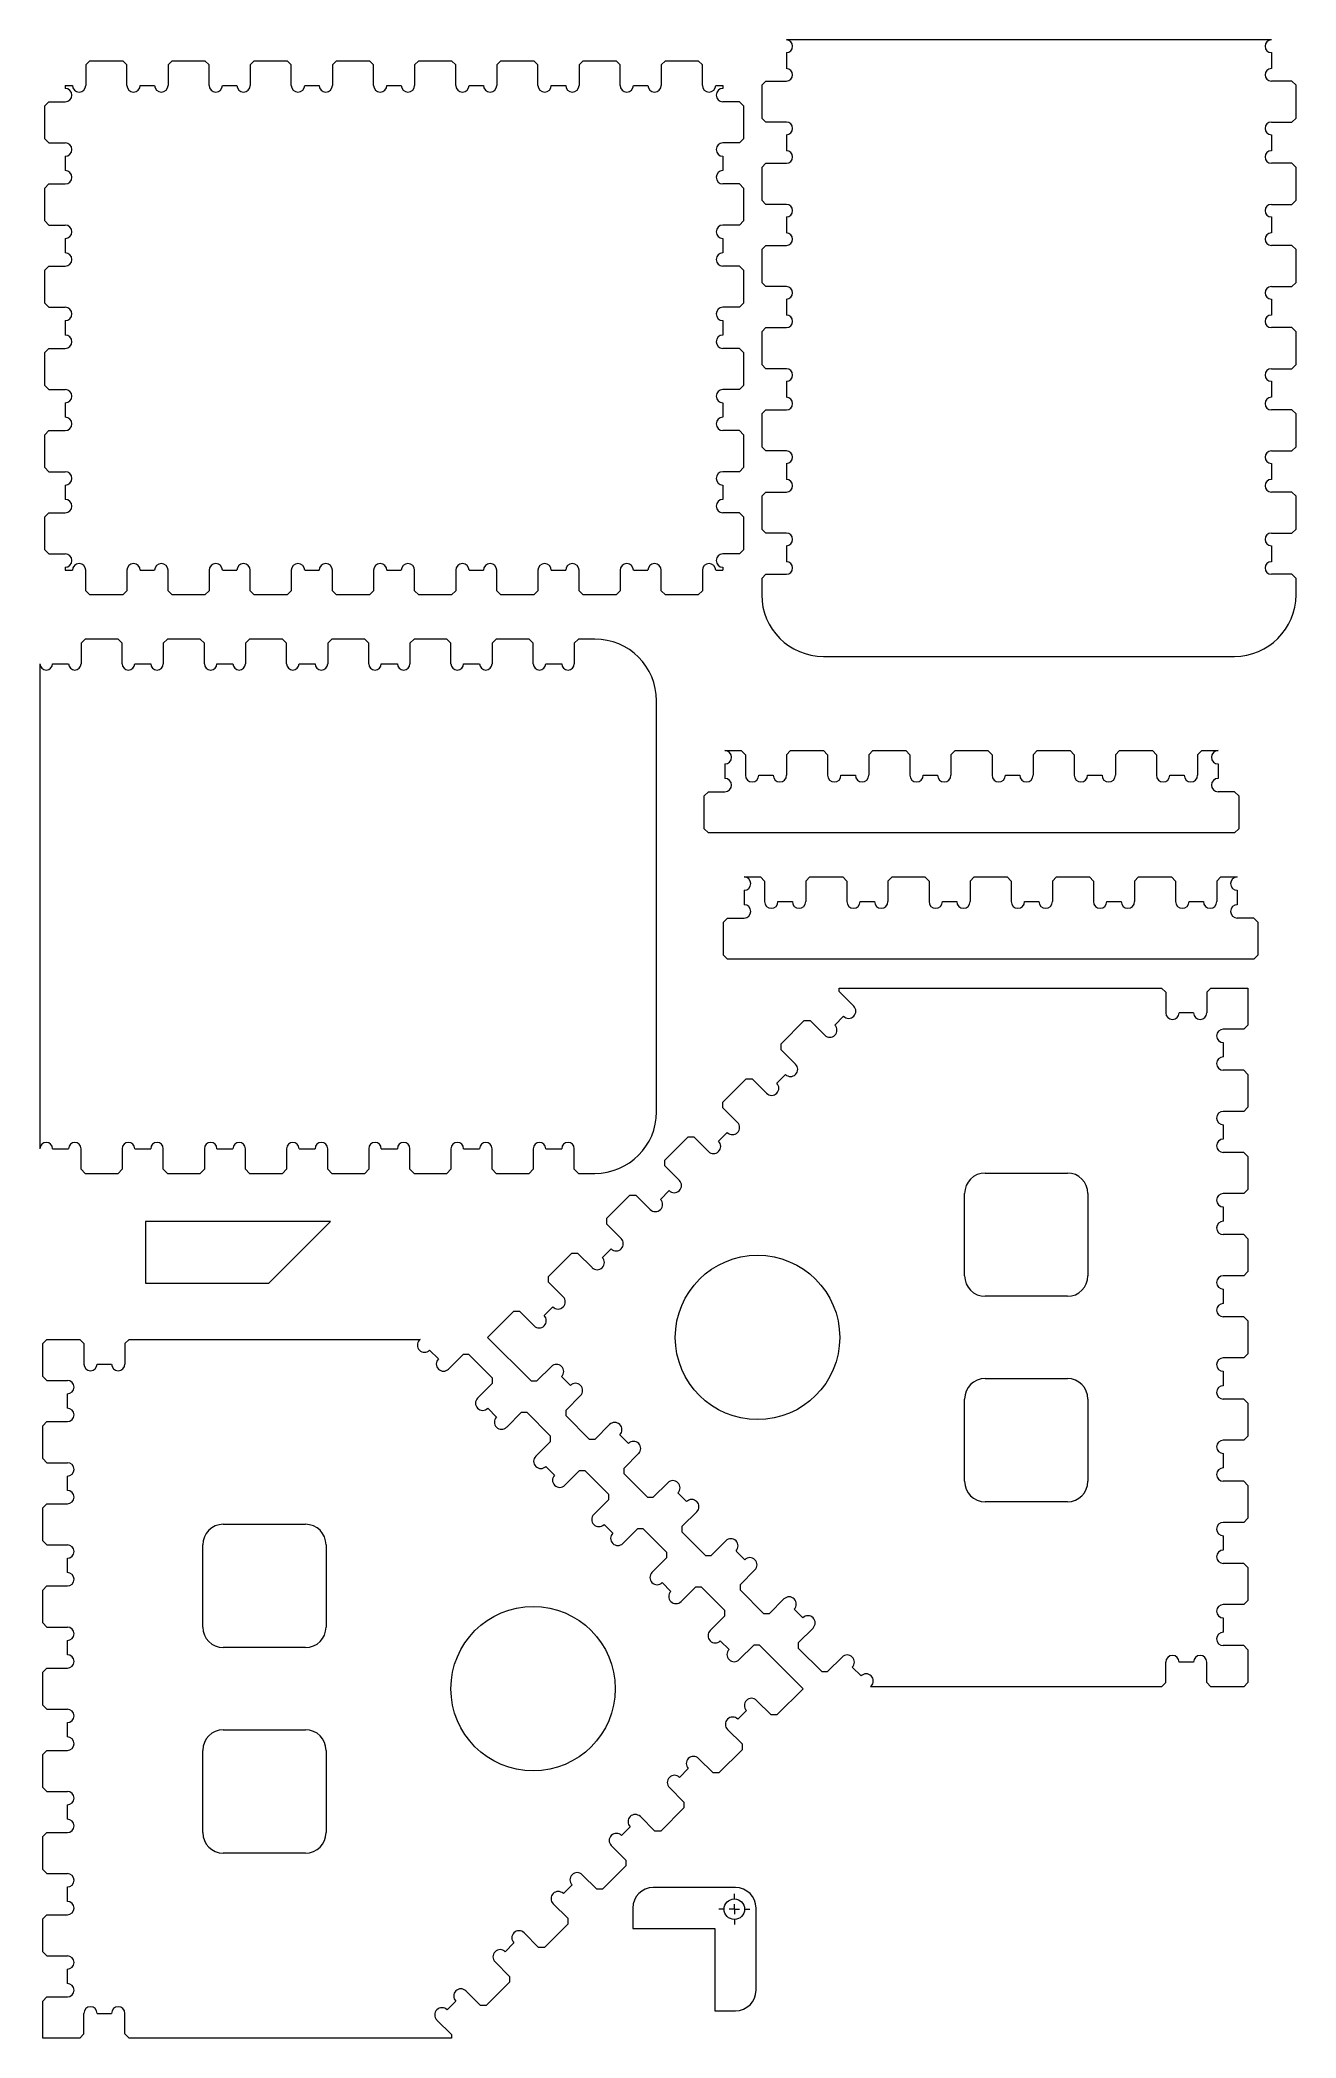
# Model space of a CAD drawing. Header units: millimetres. Extents: x 12 to 623, y 7 to 979.
import ezdxf

# ---------------------------------------------------------------- set-up
doc = ezdxf.new("R2010")
doc.units = ezdxf.units.MM

# ---------------------------------------------------------------- blocks, each defined once
blk = doc.blocks.new('SW_CENTERMARKSYMBOL_0')
at = {"color": 0, "linetype": 'Continuous', "lineweight": 0}
for p, q in [((-5, 0), (-7.5, 0)), ((0, 0), (-2.5, 0)), ((0, 5), (0, 7.5)), ((0, 0), (0, 2.5)), ((0, 0), (0, -2.5)), ((0, 0), (2.5, 0)), ((5, 0), (7.5, 0)), ((0, -5), (0, -7.5))]:
    blk.add_line(p, q, dxfattribs=at)

msp = doc.modelspace()

# ---------------------------------------------------------------- linework, layer by layer
at = {"color": 7, "linetype": 'Continuous', "lineweight": 15}
for p, q in [((610.99, 979.04), (374.99, 979.04)), ((374.99, 972.94), (374.99, 965.14)), ((610.99, 972.94), (610.99, 965.14)), ((34.12, 966.95), (36.12, 968.95)), ((34.12, 966.95), (34.12, 956.95)), ((36.12, 968.95), (52.12, 968.95)), ((52.12, 968.95), (54.12, 966.95)), ((54.12, 956.95), (54.12, 966.95)), ((74.12, 966.95), (76.12, 968.95)), ((74.12, 966.95), (74.12, 956.95)), ((76.12, 968.95), (92.12, 968.95)), ((92.12, 968.95), (94.12, 966.95)), ((94.12, 956.95), (94.12, 966.95)), ((114.12, 966.95), (116.12, 968.95)), ((114.12, 966.95), (114.12, 956.95)), ((116.12, 968.95), (132.12, 968.95)), ((132.12, 968.95), (134.12, 966.95)), ((134.12, 956.95), (134.12, 966.95)), ((154.12, 966.95), (156.12, 968.95)), ((154.12, 966.95), (154.12, 956.95)), ((156.12, 968.95), (172.12, 968.95)), ((172.12, 968.95), (174.12, 966.95)), ((174.12, 956.95), (174.12, 966.95)), ((194.12, 966.95), (196.12, 968.95)), ((194.12, 966.95), (194.12, 956.95)), ((196.12, 968.95), (212.12, 968.95)), ((212.12, 968.95), (214.12, 966.95)), ((214.12, 956.95), (214.12, 966.95)), ((234.12, 966.95), (236.12, 968.95)), ((234.12, 966.95), (234.12, 956.95)), ((236.12, 968.95), (252.12, 968.95)), ((252.12, 968.95), (254.12, 966.95)), ((254.12, 956.95), (254.12, 966.95)), ((274.12, 966.95), (276.12, 968.95)), ((274.12, 966.95), (274.12, 956.95)), ((276.12, 968.95), (292.12, 968.95)), ((292.12, 968.95), (294.12, 966.95)), ((294.12, 956.95), (294.12, 966.95)), ((314.12, 966.95), (316.12, 968.95)), ((314.12, 966.95), (314.12, 956.95)), ((316.12, 968.95), (332.12, 968.95)), ((332.12, 968.95), (334.12, 966.95)), ((334.12, 956.95), (334.12, 966.95)), ((24.12, 956.95), (24.12, 955.45)), ((24.12, 956.95), (27.62, 956.95)), ((60.62, 956.95), (67.62, 956.95)), ((100.62, 956.95), (107.62, 956.95)), ((140.62, 956.95), (147.62, 956.95)), ((180.62, 956.95), (187.62, 956.95)), ((220.62, 956.95), (227.62, 956.95)), ((260.62, 956.95), (267.62, 956.95)), ((300.62, 956.95), (307.62, 956.95)), ((340.62, 956.95), (344.12, 956.95)), ((344.12, 956.95), (344.12, 955.45)), ((362.99, 957.04), (364.99, 959.04)), ((362.99, 957.04), (362.99, 941.04)), ((364.99, 959.04), (374.99, 959.04)), ((620.99, 959.04), (610.99, 959.04)), ((622.99, 957.04), (620.99, 959.04)), ((622.99, 941.04), (622.99, 957.04)), ((16.12, 948.95), (14.12, 946.95)), ((14.12, 930.95), (14.12, 946.95)), ((16.12, 948.95), (24.12, 948.95)), ((352.12, 948.95), (344.12, 948.95)), ((352.12, 948.95), (354.12, 946.95)), ((354.12, 946.95), (354.12, 930.95)), ((362.99, 941.04), (364.99, 939.04)), ((374.99, 939.04), (364.99, 939.04)), ((610.99, 939.04), (620.99, 939.04)), ((622.99, 941.04), (620.99, 939.04)), ((14.12, 930.95), (16.12, 928.95)), ((16.12, 928.95), (24.12, 928.95)), ((352.12, 928.95), (344.12, 928.95)), ((354.12, 930.95), (352.12, 928.95)), ((374.99, 932.94), (374.99, 925.14)), ((610.99, 932.94), (610.99, 925.14)), ((24.12, 922.45), (24.12, 915.45)), ((344.12, 922.45), (344.12, 915.45)), ((362.99, 917.04), (364.99, 919.04)), ((362.99, 917.04), (362.99, 901.04)), ((364.99, 919.04), (374.99, 919.04)), ((620.99, 919.04), (610.99, 919.04)), ((622.99, 917.04), (620.99, 919.04)), ((622.99, 901.04), (622.99, 917.04)), ((16.12, 908.95), (14.12, 906.95)), ((14.12, 890.95), (14.12, 906.95)), ((16.12, 908.95), (24.12, 908.95)), ((352.12, 908.95), (344.12, 908.95)), ((352.12, 908.95), (354.12, 906.95)), ((354.12, 906.95), (354.12, 890.95)), ((362.99, 901.04), (364.99, 899.04)), ((374.99, 899.04), (364.99, 899.04)), ((610.99, 899.04), (620.99, 899.04)), ((622.99, 901.04), (620.99, 899.04)), ((14.12, 890.95), (16.12, 888.95)), ((16.12, 888.95), (24.12, 888.95)), ((352.12, 888.95), (344.12, 888.95)), ((354.12, 890.95), (352.12, 888.95)), ((374.99, 892.94), (374.99, 885.14)), ((610.99, 892.94), (610.99, 885.14)), ((24.12, 882.45), (24.12, 875.45)), ((344.12, 882.45), (344.12, 875.45)), ((362.99, 877.04), (364.99, 879.04)), ((362.99, 877.04), (362.99, 861.04)), ((364.99, 879.04), (374.99, 879.04)), ((620.99, 879.04), (610.99, 879.04)), ((622.99, 877.04), (620.99, 879.04)), ((622.99, 861.04), (622.99, 877.04)), ((16.12, 868.95), (14.12, 866.95)), ((14.12, 850.95), (14.12, 866.95)), ((16.12, 868.95), (24.12, 868.95)), ((352.12, 868.95), (344.12, 868.95)), ((352.12, 868.95), (354.12, 866.95)), ((354.12, 866.95), (354.12, 850.95)), ((362.99, 861.04), (364.99, 859.04)), ((374.99, 859.04), (364.99, 859.04)), ((610.99, 859.04), (620.99, 859.04)), ((622.99, 861.04), (620.99, 859.04)), ((14.12, 850.95), (16.12, 848.95)), ((16.12, 848.95), (24.12, 848.95)), ((352.12, 848.95), (344.12, 848.95)), ((354.12, 850.95), (352.12, 848.95)), ((374.99, 852.94), (374.99, 845.14)), ((610.99, 852.94), (610.99, 845.14)), ((24.12, 842.45), (24.12, 835.45)), ((344.12, 842.45), (344.12, 835.45)), ((362.99, 837.04), (364.99, 839.04)), ((362.99, 837.04), (362.99, 821.04)), ((364.99, 839.04), (374.99, 839.04)), ((620.99, 839.04), (610.99, 839.04)), ((622.99, 837.04), (620.99, 839.04)), ((622.99, 821.04), (622.99, 837.04)), ((16.12, 828.95), (14.12, 826.95)), ((14.12, 810.95), (14.12, 826.95)), ((16.12, 828.95), (24.12, 828.95)), ((352.12, 828.95), (344.12, 828.95)), ((352.12, 828.95), (354.12, 826.95)), ((354.12, 826.95), (354.12, 810.95)), ((362.99, 821.04), (364.99, 819.04)), ((374.99, 819.04), (364.99, 819.04)), ((610.99, 819.04), (620.99, 819.04)), ((622.99, 821.04), (620.99, 819.04)), ((14.12, 810.95), (16.12, 808.95)), ((16.12, 808.95), (24.12, 808.95)), ((352.12, 808.95), (344.12, 808.95)), ((354.12, 810.95), (352.12, 808.95)), ((374.99, 812.94), (374.99, 805.14)), ((610.99, 812.94), (610.99, 805.14)), ((24.12, 802.45), (24.12, 795.45)), ((344.12, 802.45), (344.12, 795.45)), ((362.99, 797.04), (364.99, 799.04)), ((364.99, 799.04), (374.99, 799.04)), ((620.99, 799.04), (610.99, 799.04)), ((622.99, 797.04), (620.99, 799.04)), ((16.12, 788.95), (14.12, 786.95)), ((16.12, 788.95), (24.12, 788.95)), ((352.12, 788.95), (344.12, 788.95)), ((352.12, 788.95), (354.12, 786.95)), ((362.99, 797.04), (362.99, 781.04)), ((622.99, 781.04), (622.99, 797.04)), ((14.12, 770.95), (14.12, 786.95)), ((354.12, 786.95), (354.12, 770.95)), ((362.99, 781.04), (364.99, 779.04)), ((374.99, 779.04), (364.99, 779.04)), ((610.99, 779.04), (620.99, 779.04)), ((622.99, 781.04), (620.99, 779.04)), ((14.12, 770.95), (16.12, 768.95)), ((16.12, 768.95), (24.12, 768.95)), ((352.12, 768.95), (344.12, 768.95)), ((354.12, 770.95), (352.12, 768.95)), ((374.99, 772.94), (374.99, 765.14)), ((610.99, 772.94), (610.99, 765.14)), ((24.12, 762.45), (24.12, 755.45)), ((344.12, 762.45), (344.12, 755.45)), ((362.99, 757.04), (364.99, 759.04)), ((364.99, 759.04), (374.99, 759.04)), ((620.99, 759.04), (610.99, 759.04)), ((622.99, 757.04), (620.99, 759.04)), ((16.12, 748.95), (14.12, 746.95)), ((16.12, 748.95), (24.12, 748.95)), ((352.12, 748.95), (344.12, 748.95)), ((352.12, 748.95), (354.12, 746.95)), ((362.99, 757.04), (362.99, 741.04)), ((622.99, 741.04), (622.99, 757.04)), ((14.12, 730.95), (14.12, 746.95)), ((354.12, 746.95), (354.12, 730.95)), ((362.99, 741.04), (364.99, 739.04)), ((374.99, 739.04), (364.99, 739.04)), ((610.99, 739.04), (620.99, 739.04)), ((622.99, 741.04), (620.99, 739.04)), ((14.12, 730.95), (16.12, 728.95)), ((354.12, 730.95), (352.12, 728.95)), ((374.99, 732.94), (374.99, 725.14)), ((610.99, 732.94), (610.99, 725.14)), ((16.12, 728.95), (24.12, 728.95)), ((24.12, 722.45), (24.12, 720.95)), ((24.12, 720.95), (27.62, 720.95)), ((34.12, 710.95), (34.12, 720.95)), ((54.12, 720.95), (54.12, 710.95)), ((60.62, 720.95), (67.62, 720.95)), ((74.12, 710.95), (74.12, 720.95)), ((94.12, 720.95), (94.12, 710.95)), ((100.62, 720.95), (107.62, 720.95)), ((114.12, 710.95), (114.12, 720.95)), ((134.12, 720.95), (134.12, 710.95)), ((140.62, 720.95), (147.62, 720.95)), ((154.12, 710.95), (154.12, 720.95)), ((174.12, 720.95), (174.12, 710.95)), ((180.62, 720.95), (187.62, 720.95)), ((194.12, 710.95), (194.12, 720.95)), ((214.12, 720.95), (214.12, 710.95)), ((220.62, 720.95), (227.62, 720.95)), ((234.12, 710.95), (234.12, 720.95)), ((254.12, 720.95), (254.12, 710.95)), ((260.62, 720.95), (267.62, 720.95)), ((274.12, 710.95), (274.12, 720.95)), ((294.12, 720.95), (294.12, 710.95)), ((300.62, 720.95), (307.62, 720.95)), ((314.12, 710.95), (314.12, 720.95)), ((334.12, 720.95), (334.12, 710.95)), ((340.62, 720.95), (344.12, 720.95)), ((352.12, 728.95), (344.12, 728.95)), ((344.12, 722.45), (344.12, 720.95)), ((34.12, 710.95), (36.12, 708.95)), ((52.12, 708.95), (54.12, 710.95)), ((74.12, 710.95), (76.12, 708.95)), ((92.12, 708.95), (94.12, 710.95)), ((114.12, 710.95), (116.12, 708.95)), ((132.12, 708.95), (134.12, 710.95)), ((154.12, 710.95), (156.12, 708.95)), ((172.12, 708.95), (174.12, 710.95)), ((194.12, 710.95), (196.12, 708.95)), ((212.12, 708.95), (214.12, 710.95)), ((234.12, 710.95), (236.12, 708.95)), ((252.12, 708.95), (254.12, 710.95)), ((274.12, 710.95), (276.12, 708.95)), ((292.12, 708.95), (294.12, 710.95)), ((314.12, 710.95), (316.12, 708.95)), ((332.12, 708.95), (334.12, 710.95)), ((362.99, 717.04), (364.99, 719.04)), ((362.99, 717.04), (362.99, 709.04)), ((364.99, 719.04), (374.99, 719.04)), ((620.99, 719.04), (610.99, 719.04)), ((622.99, 717.04), (620.99, 719.04)), ((622.99, 709.04), (622.99, 717.04)), ((52.12, 708.95), (36.12, 708.95)), ((92.12, 708.95), (76.12, 708.95)), ((132.12, 708.95), (116.12, 708.95)), ((172.12, 708.95), (156.12, 708.95)), ((212.12, 708.95), (196.12, 708.95)), ((252.12, 708.95), (236.12, 708.95)), ((292.12, 708.95), (276.12, 708.95)), ((332.12, 708.95), (316.12, 708.95)), ((33.82, 687.46), (31.82, 685.46)), ((31.82, 685.46), (31.82, 675.46)), ((49.82, 687.46), (33.82, 687.46)), ((49.82, 687.46), (51.82, 685.46)), ((51.82, 675.46), (51.82, 685.46)), ((73.82, 687.46), (71.82, 685.46)), ((71.82, 685.46), (71.82, 675.46)), ((89.82, 687.46), (73.82, 687.46)), ((89.82, 687.46), (91.82, 685.46)), ((91.82, 675.46), (91.82, 685.46)), ((113.82, 687.46), (111.82, 685.46)), ((111.82, 685.46), (111.82, 675.46)), ((129.82, 687.46), (113.82, 687.46)), ((129.82, 687.46), (131.82, 685.46)), ((131.82, 675.46), (131.82, 685.46)), ((153.82, 687.46), (151.82, 685.46)), ((151.82, 685.46), (151.82, 675.46)), ((169.82, 687.46), (153.82, 687.46)), ((169.82, 687.46), (171.82, 685.46)), ((171.82, 675.46), (171.82, 685.46)), ((193.82, 687.46), (191.82, 685.46)), ((191.82, 685.46), (191.82, 675.46)), ((209.82, 687.46), (193.82, 687.46)), ((209.82, 687.46), (211.82, 685.46)), ((211.82, 675.46), (211.82, 685.46)), ((233.82, 687.46), (231.82, 685.46)), ((231.82, 685.46), (231.82, 675.46)), ((249.82, 687.46), (233.82, 687.46)), ((249.82, 687.46), (251.82, 685.46)), ((251.82, 675.46), (251.82, 685.46)), ((273.82, 687.46), (271.82, 685.46)), ((271.82, 685.46), (271.82, 675.46)), ((281.82, 687.46), (273.82, 687.46)), ((11.82, 675.46), (11.82, 439.46)), ((17.92, 675.46), (25.72, 675.46)), ((57.92, 675.46), (65.72, 675.46)), ((97.92, 675.46), (105.72, 675.46)), ((137.92, 675.46), (145.72, 675.46)), ((177.92, 675.46), (185.72, 675.46)), ((217.92, 675.46), (225.72, 675.46)), ((257.92, 675.46), (265.72, 675.46)), ((392.99, 679.04), (592.99, 679.04)), ((311.82, 457.46), (311.82, 657.46)), ((345.08, 633.19), (353.08, 633.19)), ((353.08, 633.19), (355.08, 631.19)), ((375.08, 631.19), (377.08, 633.19)), ((377.08, 633.19), (393.08, 633.19)), ((393.08, 633.19), (395.08, 631.19)), ((415.08, 631.19), (417.08, 633.19)), ((417.08, 633.19), (433.08, 633.19)), ((433.08, 633.19), (435.08, 631.19)), ((455.08, 631.19), (457.08, 633.19)), ((457.08, 633.19), (473.08, 633.19)), ((473.08, 633.19), (475.08, 631.19)), ((495.08, 631.19), (497.08, 633.19)), ((497.08, 633.19), (513.08, 633.19)), ((513.08, 633.19), (515.08, 631.19)), ((535.08, 631.19), (537.08, 633.19)), ((537.08, 633.19), (553.08, 633.19)), ((553.08, 633.19), (555.08, 631.19)), ((575.08, 631.19), (577.08, 633.19)), ((577.08, 633.19), (585.08, 633.19)), ((345.08, 626.69), (345.08, 619.69)), ((355.08, 631.19), (355.08, 621.19)), ((375.08, 631.19), (375.08, 621.19)), ((395.08, 631.19), (395.08, 621.19)), ((415.08, 631.19), (415.08, 621.19)), ((435.08, 631.19), (435.08, 621.19)), ((455.08, 631.19), (455.08, 621.19)), ((475.08, 631.19), (475.08, 621.19)), ((495.08, 631.19), (495.08, 621.19)), ((515.08, 631.19), (515.08, 621.19)), ((535.08, 631.19), (535.08, 621.19)), ((555.08, 631.19), (555.08, 621.19)), ((575.08, 631.19), (575.08, 621.19)), ((585.08, 626.69), (585.08, 619.69)), ((337.08, 613.19), (335.08, 611.19)), ((337.08, 613.19), (345.08, 613.19)), ((361.58, 621.19), (368.58, 621.19)), ((401.58, 621.19), (408.58, 621.19)), ((441.58, 621.19), (448.58, 621.19)), ((481.58, 621.19), (488.58, 621.19)), ((521.58, 621.19), (528.58, 621.19)), ((561.58, 621.19), (568.58, 621.19)), ((593.08, 613.19), (585.08, 613.19)), ((595.08, 611.19), (593.08, 613.19)), ((335.08, 595.19), (335.08, 611.19)), ((595.08, 611.19), (595.08, 595.19)), ((335.08, 595.19), (337.08, 593.19)), ((593.08, 593.19), (337.08, 593.19)), ((593.08, 593.19), (595.08, 595.19)), ((354.42, 571.72), (362.42, 571.72)), ((354.42, 565.22), (354.42, 558.22)), ((362.42, 571.72), (364.42, 569.72)), ((364.42, 569.72), (364.42, 559.72)), ((384.42, 569.72), (386.42, 571.72)), ((384.42, 569.72), (384.42, 559.72)), ((386.42, 571.72), (402.42, 571.72)), ((402.42, 571.72), (404.42, 569.72)), ((404.42, 569.72), (404.42, 559.72)), ((424.42, 569.72), (426.42, 571.72)), ((424.42, 569.72), (424.42, 559.72)), ((426.42, 571.72), (442.42, 571.72)), ((442.42, 571.72), (444.42, 569.72)), ((444.42, 569.72), (444.42, 559.72)), ((464.42, 569.72), (466.42, 571.72)), ((464.42, 569.72), (464.42, 559.72)), ((466.42, 571.72), (482.42, 571.72)), ((482.42, 571.72), (484.42, 569.72)), ((484.42, 569.72), (484.42, 559.72)), ((504.42, 569.72), (506.42, 571.72)), ((504.42, 569.72), (504.42, 559.72)), ((506.42, 571.72), (522.42, 571.72)), ((522.42, 571.72), (524.42, 569.72)), ((524.42, 569.72), (524.42, 559.72)), ((544.42, 569.72), (546.42, 571.72)), ((544.42, 569.72), (544.42, 559.72)), ((546.42, 571.72), (562.42, 571.72)), ((562.42, 571.72), (564.42, 569.72)), ((564.42, 569.72), (564.42, 559.72)), ((584.42, 569.72), (586.42, 571.72)), ((584.42, 569.72), (584.42, 559.72)), ((586.42, 571.72), (594.42, 571.72)), ((594.42, 565.22), (594.42, 558.22)), ((370.92, 559.72), (377.92, 559.72)), ((410.92, 559.72), (417.92, 559.72)), ((450.92, 559.72), (457.92, 559.72)), ((490.92, 559.72), (497.92, 559.72)), ((530.92, 559.72), (537.92, 559.72)), ((570.92, 559.72), (577.92, 559.72)), ((346.42, 551.72), (344.42, 549.72)), ((344.42, 533.72), (344.42, 549.72)), ((346.42, 551.72), (354.42, 551.72)), ((602.42, 551.72), (594.42, 551.72)), ((604.42, 549.72), (602.42, 551.72)), ((604.42, 549.72), (604.42, 533.72)), ((344.42, 533.72), (346.42, 531.72)), ((602.42, 531.72), (346.42, 531.72)), ((602.42, 531.72), (604.42, 533.72)), ((400.71, 515.93), (400.71, 517.64)), ((400.71, 517.64), (557.59, 517.64)), ((400.71, 515.93), (407.78, 508.86)), ((559.59, 515.64), (557.59, 517.64)), ((559.59, 515.64), (559.59, 505.64)), ((579.59, 515.64), (581.59, 517.64)), ((579.59, 515.64), (579.59, 505.64)), ((581.59, 517.64), (599.59, 517.64)), ((599.59, 517.64), (599.59, 499.64)), ((573.09, 505.64), (566.09, 505.64)), ((372.43, 490.47), (383.74, 501.79)), ((383.74, 501.79), (386.57, 501.79)), ((386.57, 501.79), (393.64, 494.72)), ((402.84, 503.91), (398.59, 499.67)), ((597.59, 497.64), (587.59, 497.64)), ((599.59, 499.64), (597.59, 497.64)), ((372.43, 487.65), (372.43, 490.47)), ((372.43, 487.65), (379.5, 480.57)), ((587.59, 491.14), (587.59, 484.14)), ((597.59, 477.64), (587.59, 477.64)), ((597.59, 477.64), (599.59, 475.64)), ((344.15, 462.19), (355.46, 473.5)), ((355.46, 473.5), (358.29, 473.5)), ((358.29, 473.5), (365.36, 466.43)), ((374.55, 475.62), (370.31, 471.38)), ((599.59, 475.64), (599.59, 459.64)), ((344.15, 459.36), (344.15, 462.19)), ((344.15, 459.36), (351.22, 452.29)), ((597.59, 457.64), (587.59, 457.64)), ((599.59, 459.64), (597.59, 457.64)), ((346.27, 447.34), (342.02, 443.1)), ((587.59, 451.14), (587.59, 444.14)), ((17.92, 439.46), (25.72, 439.46)), ((31.82, 429.46), (31.82, 439.46)), ((51.82, 439.46), (51.82, 429.46)), ((57.92, 439.46), (65.72, 439.46)), ((71.82, 429.46), (71.82, 439.46)), ((91.82, 439.46), (91.82, 429.46)), ((97.92, 439.46), (105.72, 439.46)), ((111.82, 429.46), (111.82, 439.46)), ((131.82, 439.46), (131.82, 429.46)), ((137.92, 439.46), (145.72, 439.46)), ((151.82, 429.46), (151.82, 439.46)), ((171.82, 439.46), (171.82, 429.46)), ((177.92, 439.46), (185.72, 439.46)), ((191.82, 429.46), (191.82, 439.46)), ((211.82, 439.46), (211.82, 429.46)), ((217.92, 439.46), (225.72, 439.46)), ((231.82, 429.46), (231.82, 439.46)), ((251.82, 439.46), (251.82, 429.46)), ((257.92, 439.46), (265.72, 439.46)), ((271.82, 429.46), (271.82, 439.46)), ((315.86, 433.91), (327.17, 445.22)), ((327.17, 445.22), (330, 445.22)), ((330, 445.22), (337.07, 438.15)), ((597.59, 437.64), (587.59, 437.64)), ((597.59, 437.64), (599.59, 435.64)), ((33.82, 427.46), (31.82, 429.46)), ((49.82, 427.46), (51.82, 429.46)), ((73.82, 427.46), (71.82, 429.46)), ((89.82, 427.46), (91.82, 429.46)), ((113.82, 427.46), (111.82, 429.46)), ((129.82, 427.46), (131.82, 429.46)), ((153.82, 427.46), (151.82, 429.46)), ((169.82, 427.46), (171.82, 429.46)), ((193.82, 427.46), (191.82, 429.46)), ((209.82, 427.46), (211.82, 429.46)), ((233.82, 427.46), (231.82, 429.46)), ((249.82, 427.46), (251.82, 429.46)), ((273.82, 427.46), (271.82, 429.46)), ((315.86, 431.08), (315.86, 433.91)), ((315.86, 431.08), (322.93, 424.01)), ((599.59, 435.64), (599.59, 419.64)), ((33.82, 427.46), (49.82, 427.46)), ((73.82, 427.46), (89.82, 427.46)), ((113.82, 427.46), (129.82, 427.46)), ((153.82, 427.46), (169.82, 427.46)), ((193.82, 427.46), (209.82, 427.46)), ((233.82, 427.46), (249.82, 427.46)), ((273.82, 427.46), (281.82, 427.46)), ((317.98, 419.06), (313.74, 414.81)), ((471.72, 427.64), (511.72, 427.64)), ((599.59, 419.64), (597.59, 417.64)), ((287.58, 405.62), (298.89, 416.93)), ((298.89, 416.93), (301.72, 416.93)), ((301.72, 416.93), (308.79, 409.86)), ((461.72, 377.64), (461.72, 417.64)), ((521.72, 417.64), (521.72, 377.64)), ((597.59, 417.64), (587.59, 417.64)), ((587.59, 411.14), (587.59, 404.14)), ((63.22, 404.04), (63.22, 374.04)), ((153.22, 404.04), (63.22, 404.04)), ((123.22, 374.04), (153.22, 404.04)), ((287.58, 402.79), (287.58, 405.62)), ((287.58, 402.79), (294.65, 395.72)), ((289.7, 390.77), (285.46, 386.53)), ((597.59, 397.64), (587.59, 397.64)), ((597.59, 397.64), (599.59, 395.64)), ((599.59, 395.64), (599.59, 379.64)), ((259.29, 377.34), (270.61, 388.65)), ((270.61, 388.65), (273.43, 388.65)), ((273.43, 388.65), (280.51, 381.58)), ((599.59, 379.64), (597.59, 377.64)), ((63.22, 374.04), (123.22, 374.04)), ((259.29, 374.51), (259.29, 377.34)), ((259.29, 374.51), (266.36, 367.44)), ((597.59, 377.64), (587.59, 377.64)), ((587.59, 371.14), (587.59, 364.14)), ((229.59, 347.64), (242.32, 360.37)), ((242.32, 360.37), (245.15, 360.37)), ((245.15, 360.37), (252.22, 353.3)), ((261.41, 362.49), (257.17, 358.24)), ((511.72, 367.64), (471.72, 367.64)), ((597.59, 357.64), (587.59, 357.64)), ((597.59, 357.64), (599.59, 355.64)), ((599.59, 355.64), (599.59, 339.64)), ((13.16, 344.68), (15.16, 346.68)), ((13.16, 328.68), (13.16, 344.68)), ((15.16, 346.68), (31.16, 346.68)), ((33.16, 344.68), (31.16, 346.68)), ((33.16, 344.68), (33.16, 334.68)), ((53.16, 344.68), (55.16, 346.68)), ((53.16, 344.68), (53.16, 334.68)), ((55.16, 346.68), (196.78, 346.68)), ((196.78, 346.68), (196.48, 346.38)), ((201.43, 341.43), (205.67, 337.19)), ((250.81, 326.43), (229.59, 347.64)), ((39.66, 334.68), (46.66, 334.68)), ((217.69, 339.31), (210.62, 332.24)), ((220.52, 339.31), (217.69, 339.31)), ((220.52, 339.31), (231.84, 328)), ((253.64, 326.43), (260.71, 333.5)), ((597.59, 337.64), (587.59, 337.64)), ((587.59, 331.14), (587.59, 324.14)), ((599.59, 339.64), (597.59, 337.64)), ((15.16, 326.68), (13.16, 328.68)), ((15.16, 326.68), (25.16, 326.68)), ((231.84, 325.17), (224.77, 318.1)), ((231.84, 328), (231.84, 325.17)), ((250.81, 326.43), (253.64, 326.43)), ((269.9, 324.3), (265.66, 328.55)), ((471.72, 327.64), (511.72, 327.64)), ((25.16, 313.18), (25.16, 320.18)), ((229.72, 313.15), (233.96, 308.9)), ((267.78, 312.28), (274.85, 319.35)), ((267.78, 309.45), (267.78, 312.28)), ((461.72, 277.64), (461.72, 317.64)), ((521.72, 317.64), (521.72, 277.64)), ((597.59, 317.64), (587.59, 317.64)), ((597.59, 317.64), (599.59, 315.64)), ((599.59, 315.64), (599.59, 299.64)), ((13.16, 304.68), (15.16, 306.68)), ((13.16, 288.68), (13.16, 304.68)), ((15.16, 306.68), (25.16, 306.68)), ((245.98, 311.03), (238.91, 303.95)), ((248.81, 311.03), (245.98, 311.03)), ((248.81, 311.03), (260.12, 299.71)), ((279.09, 298.14), (267.78, 309.45)), ((281.92, 298.14), (288.99, 305.21)), ((260.12, 296.88), (253.05, 289.81)), ((260.12, 299.71), (260.12, 296.88)), ((279.09, 298.14), (281.92, 298.14)), ((298.18, 296.02), (293.94, 300.26)), ((597.59, 297.64), (587.59, 297.64)), ((599.59, 299.64), (597.59, 297.64)), ((15.16, 286.68), (13.16, 288.68)), ((15.16, 286.68), (25.16, 286.68)), ((258, 284.86), (262.24, 280.62)), ((274.26, 282.74), (267.19, 275.67)), ((277.09, 282.74), (274.26, 282.74)), ((277.09, 282.74), (288.41, 271.43)), ((296.06, 284), (303.13, 291.07)), ((296.06, 281.17), (296.06, 284)), ((587.59, 291.14), (587.59, 284.14)), ((25.16, 273.18), (25.16, 280.18)), ((307.38, 269.86), (296.06, 281.17)), ((310.2, 269.86), (317.28, 276.93)), ((597.59, 277.64), (587.59, 277.64)), ((597.59, 277.64), (599.59, 275.64)), ((599.59, 275.64), (599.59, 259.64)), ((13.16, 264.68), (15.16, 266.68)), ((13.16, 248.68), (13.16, 264.68)), ((15.16, 266.68), (25.16, 266.68)), ((288.41, 268.6), (281.33, 261.53)), ((288.41, 271.43), (288.41, 268.6)), ((307.38, 269.86), (310.2, 269.86)), ((326.47, 267.74), (322.22, 271.98)), ((324.35, 255.71), (331.42, 262.79)), ((511.72, 267.64), (471.72, 267.64)), ((101.03, 256.68), (141.03, 256.68)), ((286.28, 256.58), (290.53, 252.34)), ((302.55, 254.46), (295.48, 247.39)), ((305.38, 254.46), (302.55, 254.46)), ((305.38, 254.46), (316.69, 243.14)), ((324.35, 252.89), (324.35, 255.71)), ((335.66, 241.57), (324.35, 252.89)), ((597.59, 257.64), (587.59, 257.64)), ((599.59, 259.64), (597.59, 257.64)), ((15.16, 246.68), (13.16, 248.68)), ((15.16, 246.68), (25.16, 246.68)), ((91.03, 206.68), (91.03, 246.68)), ((151.03, 246.68), (151.03, 206.68)), ((316.69, 243.14), (316.69, 240.31)), ((338.49, 241.57), (345.56, 248.64)), ((354.75, 239.45), (350.51, 243.69)), ((587.59, 251.14), (587.59, 244.14)), ((25.16, 233.18), (25.16, 240.18)), ((316.69, 240.31), (309.62, 233.24)), ((335.66, 241.57), (338.49, 241.57)), ((352.63, 227.43), (359.7, 234.5)), ((597.59, 237.64), (587.59, 237.64)), ((597.59, 237.64), (599.59, 235.64)), ((599.59, 235.64), (599.59, 219.64)), ((13.16, 224.68), (15.16, 226.68)), ((13.16, 208.68), (13.16, 224.68)), ((15.16, 226.68), (25.16, 226.68)), ((314.57, 228.29), (318.81, 224.05)), ((330.83, 226.17), (323.76, 219.1)), ((333.66, 226.17), (330.83, 226.17)), ((333.66, 226.17), (344.97, 214.86)), ((352.63, 224.6), (352.63, 227.43)), ((363.94, 213.29), (352.63, 224.6)), ((344.97, 214.86), (344.97, 212.03)), ((366.77, 213.29), (373.84, 220.36)), ((383.04, 211.17), (378.79, 215.41)), ((597.59, 217.64), (587.59, 217.64)), ((599.59, 219.64), (597.59, 217.64)), ((15.16, 206.68), (13.16, 208.68)), ((15.16, 206.68), (25.16, 206.68)), ((344.97, 212.03), (337.9, 204.96)), ((363.94, 213.29), (366.77, 213.29)), ((380.91, 199.15), (387.99, 206.22)), ((587.59, 211.14), (587.59, 204.14)), ((25.16, 193.18), (25.16, 200.18)), ((141.03, 196.68), (101.03, 196.68)), ((342.85, 200.01), (347.09, 195.77)), ((359.12, 197.89), (352.04, 190.82)), ((361.94, 197.89), (359.12, 197.89)), ((361.94, 197.89), (383.16, 176.68)), ((380.91, 196.32), (380.91, 199.15)), ((392.23, 185), (380.91, 196.32)), ((597.59, 197.64), (587.59, 197.64)), ((597.59, 197.64), (599.59, 195.64)), ((599.59, 195.64), (599.59, 179.64)), ((13.16, 184.68), (15.16, 186.68)), ((15.16, 186.68), (25.16, 186.68)), ((392.23, 185), (395.06, 185)), ((395.06, 185), (402.13, 192.07)), ((411.32, 182.88), (407.08, 187.13)), ((559.59, 179.64), (559.59, 189.64)), ((573.09, 189.64), (566.09, 189.64)), ((579.59, 179.64), (579.59, 189.64)), ((13.16, 168.68), (13.16, 184.68)), ((383.16, 176.68), (370.43, 163.95)), ((415.98, 177.64), (416.27, 177.93)), ((557.59, 177.64), (415.98, 177.64)), ((559.59, 179.64), (557.59, 177.64)), ((579.59, 179.64), (581.59, 177.64)), ((597.59, 177.64), (581.59, 177.64)), ((599.59, 179.64), (597.59, 177.64)), ((15.16, 166.68), (13.16, 168.68)), ((15.16, 166.68), (25.16, 166.68)), ((351.34, 161.83), (355.58, 166.07)), ((367.6, 163.95), (360.53, 171.02)), ((25.16, 153.18), (25.16, 160.18)), ((101.03, 156.68), (141.03, 156.68)), ((353.46, 149.8), (346.39, 156.88)), ((370.43, 163.95), (367.6, 163.95)), ((13.16, 144.68), (15.16, 146.68)), ((15.16, 146.68), (25.16, 146.68)), ((91.03, 106.68), (91.03, 146.68)), ((151.03, 146.68), (151.03, 106.68)), ((353.46, 146.98), (342.15, 135.66)), ((353.46, 149.8), (353.46, 146.98)), ((13.16, 128.68), (13.16, 144.68)), ((323.05, 133.54), (327.3, 137.78)), ((339.32, 135.66), (332.25, 142.73)), ((15.16, 126.68), (13.16, 128.68)), ((15.16, 126.68), (25.16, 126.68)), ((325.17, 121.52), (318.1, 128.59)), ((342.15, 135.66), (339.32, 135.66)), ((25.16, 113.18), (25.16, 120.18)), ((325.17, 118.69), (313.86, 107.38)), ((325.17, 121.52), (325.17, 118.69)), ((294.77, 105.26), (299.01, 109.5)), ((311.03, 107.38), (303.96, 114.45)), ((313.86, 107.38), (311.03, 107.38)), ((13.16, 104.68), (15.16, 106.68)), ((13.16, 88.68), (13.16, 104.68)), ((15.16, 106.68), (25.16, 106.68)), ((296.89, 93.24), (289.82, 100.31)), ((15.16, 86.68), (13.16, 88.68)), ((141.03, 96.68), (101.03, 96.68)), ((296.89, 90.41), (285.58, 79.09)), ((296.89, 93.24), (296.89, 90.41)), ((15.16, 86.68), (25.16, 86.68)), ((25.16, 73.18), (25.16, 80.18)), ((266.48, 76.97), (270.73, 81.22)), ((282.75, 79.09), (275.68, 86.17)), ((285.58, 79.09), (282.75, 79.09)), ((350.24, 79.91), (310.24, 79.91)), ((268.61, 64.95), (261.53, 72.02)), ((300.24, 69.91), (300.24, 59.91)), ((360.24, 29.91), (360.24, 69.91)), ((13.16, 64.68), (15.16, 66.68)), ((13.16, 48.68), (13.16, 64.68)), ((15.16, 66.68), (25.16, 66.68)), ((268.61, 62.12), (257.29, 50.81)), ((268.61, 64.95), (268.61, 62.12)), ((300.24, 59.91), (340.24, 59.91)), ((340.24, 59.91), (340.24, 19.91)), ((15.16, 46.68), (13.16, 48.68)), ((238.2, 48.69), (242.44, 52.93)), ((254.46, 50.81), (247.39, 57.88)), ((257.29, 50.81), (254.46, 50.81)), ((15.16, 46.68), (25.16, 46.68)), ((25.16, 33.18), (25.16, 40.18)), ((240.32, 36.67), (233.25, 43.74)), ((226.18, 22.53), (219.11, 29.6)), ((240.32, 33.84), (229.01, 22.53)), ((240.32, 36.67), (240.32, 33.84)), ((13.16, 24.68), (15.16, 26.68)), ((13.16, 6.68), (13.16, 24.68)), ((15.16, 26.68), (25.16, 26.68)), ((209.92, 20.4), (214.16, 24.65)), ((229.01, 22.53), (226.18, 22.53)), ((340.24, 19.91), (350.24, 19.91)), ((33.16, 8.68), (33.16, 18.68)), ((39.66, 18.68), (46.66, 18.68)), ((53.16, 8.68), (53.16, 18.68)), ((212.04, 8.38), (204.97, 15.45)), ((31.16, 6.68), (13.16, 6.68)), ((33.16, 8.68), (31.16, 6.68)), ((53.16, 8.68), (55.16, 6.68)), ((212.04, 6.68), (55.16, 6.68)), ((212.04, 8.38), (212.04, 6.68))]:
    msp.add_line(p, q, dxfattribs=at)
for centre, radius in [((360.97, 347.64), 40), ((251.78, 176.68), 40), ((349.71, 69.38), 5)]:
    msp.add_circle(centre, radius, dxfattribs=at)
for centre, radius, start, end in [((374.99, 975.99), 3.05, 270, 90), ((610.99, 975.99), 3.05, 90, 270), ((374.99, 962.09), 3.05, 270, 90), ((610.99, 962.09), 3.05, 90, 270), ((24.12, 952.2), 3.25, 270, 90), ((30.87, 956.95), 3.25, 180, 0), ((57.37, 956.95), 3.25, 180, 0), ((70.87, 956.95), 3.25, 180, 0), ((97.37, 956.95), 3.25, 180, 0), ((110.87, 956.95), 3.25, 180, 0), ((137.37, 956.95), 3.25, 180, 0), ((150.87, 956.95), 3.25, 180, 0), ((177.37, 956.95), 3.25, 180, 0), ((190.87, 956.95), 3.25, 180, 0), ((217.37, 956.95), 3.25, 180, 0), ((230.87, 956.95), 3.25, 180, 0), ((257.37, 956.95), 3.25, 180, 0), ((270.87, 956.95), 3.25, 180, 0), ((297.37, 956.95), 3.25, 180, 0), ((310.87, 956.95), 3.25, 180, 0), ((337.37, 956.95), 3.25, 180, 0), ((344.12, 952.2), 3.25, 90, 270), ((374.99, 935.99), 3.05, 270, 90), ((610.99, 935.99), 3.05, 90, 270), ((24.12, 925.7), 3.25, 270, 90), ((344.12, 925.7), 3.25, 90, 270), ((374.99, 922.09), 3.05, 270, 90), ((610.99, 922.09), 3.05, 90, 270), ((24.12, 912.2), 3.25, 270, 90), ((344.12, 912.2), 3.25, 90, 270), ((374.99, 895.99), 3.05, 270, 90), ((610.99, 895.99), 3.05, 90, 270), ((24.12, 885.7), 3.25, 270, 90), ((344.12, 885.7), 3.25, 90, 270), ((374.99, 882.09), 3.05, 270, 90), ((610.99, 882.09), 3.05, 90, 270), ((24.12, 872.2), 3.25, 270, 90), ((344.12, 872.2), 3.25, 90, 270), ((374.99, 855.99), 3.05, 270, 90), ((610.99, 855.99), 3.05, 90, 270), ((24.12, 845.7), 3.25, 270, 90), ((344.12, 845.7), 3.25, 90, 270), ((374.99, 842.09), 3.05, 270, 90), ((610.99, 842.09), 3.05, 90, 270), ((24.12, 832.2), 3.25, 270, 90), ((344.12, 832.2), 3.25, 90, 270), ((374.99, 815.99), 3.05, 270, 90), ((610.99, 815.99), 3.05, 90, 270), ((24.12, 805.7), 3.25, 270, 90), ((344.12, 805.7), 3.25, 90, 270), ((374.99, 802.09), 3.05, 270, 90), ((610.99, 802.09), 3.05, 90, 270), ((24.12, 792.2), 3.25, 270, 90), ((344.12, 792.2), 3.25, 90, 270), ((374.99, 775.99), 3.05, 270, 90), ((610.99, 775.99), 3.05, 90, 270), ((24.12, 765.7), 3.25, 270, 90), ((344.12, 765.7), 3.25, 90, 270), ((374.99, 762.09), 3.05, 270, 90), ((610.99, 762.09), 3.05, 90, 270), ((24.12, 752.2), 3.25, 270, 90), ((344.12, 752.2), 3.25, 90, 270), ((374.99, 735.99), 3.05, 270, 90), ((610.99, 735.99), 3.05, 90, 270), ((24.12, 725.7), 3.25, 270, 90), ((30.87, 720.95), 3.25, 0, 180), ((57.37, 720.95), 3.25, 0, 180), ((70.87, 720.95), 3.25, 0, 180), ((97.37, 720.95), 3.25, 0, 180), ((110.87, 720.95), 3.25, 0, 180), ((137.37, 720.95), 3.25, 0, 180), ((150.87, 720.95), 3.25, 0, 180), ((177.37, 720.95), 3.25, 0, 180), ((190.87, 720.95), 3.25, 0, 180), ((217.37, 720.95), 3.25, 0, 180), ((230.87, 720.95), 3.25, 0, 180), ((257.37, 720.95), 3.25, 0, 180), ((270.87, 720.95), 3.25, 0, 180), ((297.37, 720.95), 3.25, 0, 180), ((310.87, 720.95), 3.25, 0, 180), ((337.37, 720.95), 3.25, 0, 180), ((344.12, 725.7), 3.25, 90, 270), ((374.99, 722.09), 3.05, 270, 90), ((610.99, 722.09), 3.05, 90, 270), ((392.99, 709.04), 30, 180, 270), ((592.99, 709.04), 30, 270, 0), ((281.82, 657.46), 30, 0, 90), ((14.87, 675.46), 3.05, 180, 0), ((28.77, 675.46), 3.05, 180, 0), ((54.87, 675.46), 3.05, 180, 0), ((68.77, 675.46), 3.05, 180, 0), ((94.87, 675.46), 3.05, 180, 0), ((108.77, 675.46), 3.05, 180, 0), ((134.87, 675.46), 3.05, 180, 0), ((148.77, 675.46), 3.05, 180, 0), ((174.87, 675.46), 3.05, 180, 0), ((188.77, 675.46), 3.05, 180, 0), ((214.87, 675.46), 3.05, 180, 0), ((228.77, 675.46), 3.05, 180, 0), ((254.87, 675.46), 3.05, 180, 0), ((268.77, 675.46), 3.05, 180, 0), ((345.08, 629.94), 3.25, 270, 90), ((585.08, 629.94), 3.25, 90, 270), ((345.08, 616.44), 3.25, 270, 90), ((358.33, 621.19), 3.25, 180, 0), ((371.83, 621.19), 3.25, 180, 0), ((398.33, 621.19), 3.25, 180, 0), ((411.83, 621.19), 3.25, 180, 0), ((438.33, 621.19), 3.25, 180, 0), ((451.83, 621.19), 3.25, 180, 0), ((478.33, 621.19), 3.25, 180, 0), ((491.83, 621.19), 3.25, 180, 0), ((518.33, 621.19), 3.25, 180, 0), ((531.83, 621.19), 3.25, 180, 0), ((558.33, 621.19), 3.25, 180, 0), ((571.83, 621.19), 3.25, 180, 0), ((585.08, 616.44), 3.25, 90, 270), ((354.42, 568.47), 3.25, 270, 90), ((594.42, 568.47), 3.25, 90, 270), ((354.42, 554.97), 3.25, 270, 90), ((367.67, 559.72), 3.25, 180, 0), ((381.17, 559.72), 3.25, 180, 0), ((407.67, 559.72), 3.25, 180, 0), ((421.17, 559.72), 3.25, 180, 0), ((447.67, 559.72), 3.25, 180, 0), ((461.17, 559.72), 3.25, 180, 0), ((487.67, 559.72), 3.25, 180, 0), ((501.17, 559.72), 3.25, 180, 0), ((527.67, 559.72), 3.25, 180, 0), ((541.17, 559.72), 3.25, 180, 0), ((567.67, 559.72), 3.25, 180, 0), ((581.17, 559.72), 3.25, 180, 0), ((594.42, 554.97), 3.25, 90, 270), ((405.31, 506.38), 3.5, 225, 45), ((562.84, 505.64), 3.25, 180, 0), ((576.34, 505.64), 3.25, 180, 0), ((396.12, 497.19), 3.5, 225, 45), ((587.59, 494.39), 3.25, 90, 270), ((377.03, 478.1), 3.5, 225, 45), ((587.59, 480.89), 3.25, 90, 270), ((367.83, 468.91), 3.5, 225, 45), ((281.82, 457.46), 30, 270, 0), ((587.59, 454.39), 3.25, 90, 270), ((348.74, 449.82), 3.5, 225, 45), ((14.87, 439.46), 3.05, 0, 180), ((28.77, 439.46), 3.05, 0, 180), ((54.87, 439.46), 3.05, 0, 180), ((68.77, 439.46), 3.05, 0, 180), ((94.87, 439.46), 3.05, 0, 180), ((108.77, 439.46), 3.05, 0, 180), ((134.87, 439.46), 3.05, 0, 180), ((148.77, 439.46), 3.05, 0, 180), ((174.87, 439.46), 3.05, 0, 180), ((188.77, 439.46), 3.05, 0, 180), ((214.87, 439.46), 3.05, 0, 180), ((228.77, 439.46), 3.05, 0, 180), ((254.87, 439.46), 3.05, 0, 180), ((268.77, 439.46), 3.05, 0, 180), ((339.55, 440.62), 3.5, 225, 45), ((587.59, 440.89), 3.25, 90, 270), ((320.46, 421.53), 3.5, 225, 45), ((471.72, 417.64), 10, 90, 180), ((511.72, 417.64), 10, 0, 90), ((311.26, 412.34), 3.5, 225, 45), ((587.59, 414.39), 3.25, 90, 270), ((587.59, 400.89), 3.25, 90, 270), ((292.17, 393.25), 3.5, 225, 45), ((282.98, 384.05), 3.5, 225, 45), ((471.72, 377.64), 10, 180, 270), ((511.72, 377.64), 10, 270, 0), ((587.59, 374.39), 3.25, 90, 270), ((263.89, 364.96), 3.5, 225, 45), ((587.59, 360.89), 3.25, 90, 270), ((254.7, 355.77), 3.5, 225, 45), ((198.96, 343.91), 3.5, 135, 315), ((36.41, 334.68), 3.25, 180, 0), ((49.91, 334.68), 3.25, 180, 0), ((208.15, 334.71), 3.5, 135, 315), ((263.18, 331.02), 3.5, 315, 135), ((587.59, 334.39), 3.25, 90, 270), ((25.16, 323.43), 3.25, 270, 90), ((272.37, 321.83), 3.5, 315, 135), ((471.72, 317.64), 10, 90, 180), ((511.72, 317.64), 10, 0, 90), ((587.59, 320.89), 3.25, 90, 270), ((25.16, 309.93), 3.25, 270, 90), ((227.24, 315.62), 3.5, 135, 315), ((236.43, 306.43), 3.5, 135, 315), ((291.47, 302.74), 3.5, 315, 135), ((300.66, 293.54), 3.5, 315, 135), ((587.59, 294.39), 3.25, 90, 270), ((25.16, 283.43), 3.25, 270, 90), ((255.52, 287.34), 3.5, 135, 315), ((587.59, 280.89), 3.25, 90, 270), ((25.16, 269.93), 3.25, 270, 90), ((264.72, 278.14), 3.5, 135, 315), ((319.75, 274.45), 3.5, 315, 135), ((471.72, 277.64), 10, 180, 270), ((511.72, 277.64), 10, 270, 0), ((328.94, 265.26), 3.5, 315, 135), ((101.03, 246.68), 10, 90, 180), ((141.03, 246.68), 10, 0, 90), ((283.81, 259.05), 3.5, 135, 315), ((587.59, 254.39), 3.25, 90, 270), ((25.16, 243.43), 3.25, 270, 90), ((293, 249.86), 3.5, 135, 315), ((348.03, 246.17), 3.5, 315, 135), ((587.59, 240.89), 3.25, 90, 270), ((357.23, 236.98), 3.5, 315, 135), ((25.16, 229.93), 3.25, 270, 90), ((312.09, 230.77), 3.5, 135, 315), ((321.29, 221.58), 3.5, 135, 315), ((376.32, 217.88), 3.5, 315, 135), ((587.59, 214.39), 3.25, 90, 270), ((25.16, 203.43), 3.25, 270, 90), ((101.03, 206.68), 10, 180, 270), ((141.03, 206.68), 10, 270, 0), ((340.38, 202.48), 3.5, 135, 315), ((385.51, 208.69), 3.5, 315, 135), ((349.57, 193.29), 3.5, 135, 315), ((587.59, 200.89), 3.25, 90, 270), ((25.16, 189.93), 3.25, 270, 90), ((404.6, 189.6), 3.5, 315, 135), ((562.84, 189.64), 3.25, 0, 180), ((576.34, 189.64), 3.25, 0, 180), ((413.8, 180.41), 3.5, 315, 135), ((25.16, 163.43), 3.25, 270, 90), ((358.06, 168.54), 3.5, 45, 225), ((101.03, 146.68), 10, 90, 180), ((141.03, 146.68), 10, 0, 90), ((348.86, 159.35), 3.5, 45, 225), ((25.16, 149.93), 3.25, 270, 90), ((329.77, 140.26), 3.5, 45, 225), ((25.16, 123.43), 3.25, 270, 90), ((320.58, 131.07), 3.5, 45, 225), ((25.16, 109.93), 3.25, 270, 90), ((301.49, 111.97), 3.5, 45, 225), ((101.03, 106.68), 10, 180, 270), ((141.03, 106.68), 10, 270, 0), ((292.29, 102.78), 3.5, 45, 225), ((25.16, 83.43), 3.25, 270, 90), ((264.01, 74.5), 3.5, 45, 225), ((273.2, 83.69), 3.5, 45, 225), ((310.24, 69.91), 10, 90, 180), ((350.24, 69.91), 10, 0, 90), ((25.16, 69.93), 3.25, 270, 90), ((244.92, 55.41), 3.5, 45, 225), ((235.73, 46.21), 3.5, 45, 225), ((25.16, 43.43), 3.25, 270, 90), ((25.16, 29.93), 3.25, 270, 90), ((216.63, 27.12), 3.5, 45, 225), ((350.24, 29.91), 10, 270, 0), ((36.41, 18.68), 3.25, 0, 180), ((49.91, 18.68), 3.25, 0, 180), ((207.44, 17.93), 3.5, 45, 225)]:
    msp.add_arc(centre, radius, start, end, dxfattribs=at)

# ---------------------------------------------------------------- block references
at = {"color": 7, "linetype": 'Continuous', "lineweight": 0}
msp.add_blockref('SW_CENTERMARKSYMBOL_0', (349.71, 69.38), dxfattribs=at)

doc.saveas('drawing.dxf')
